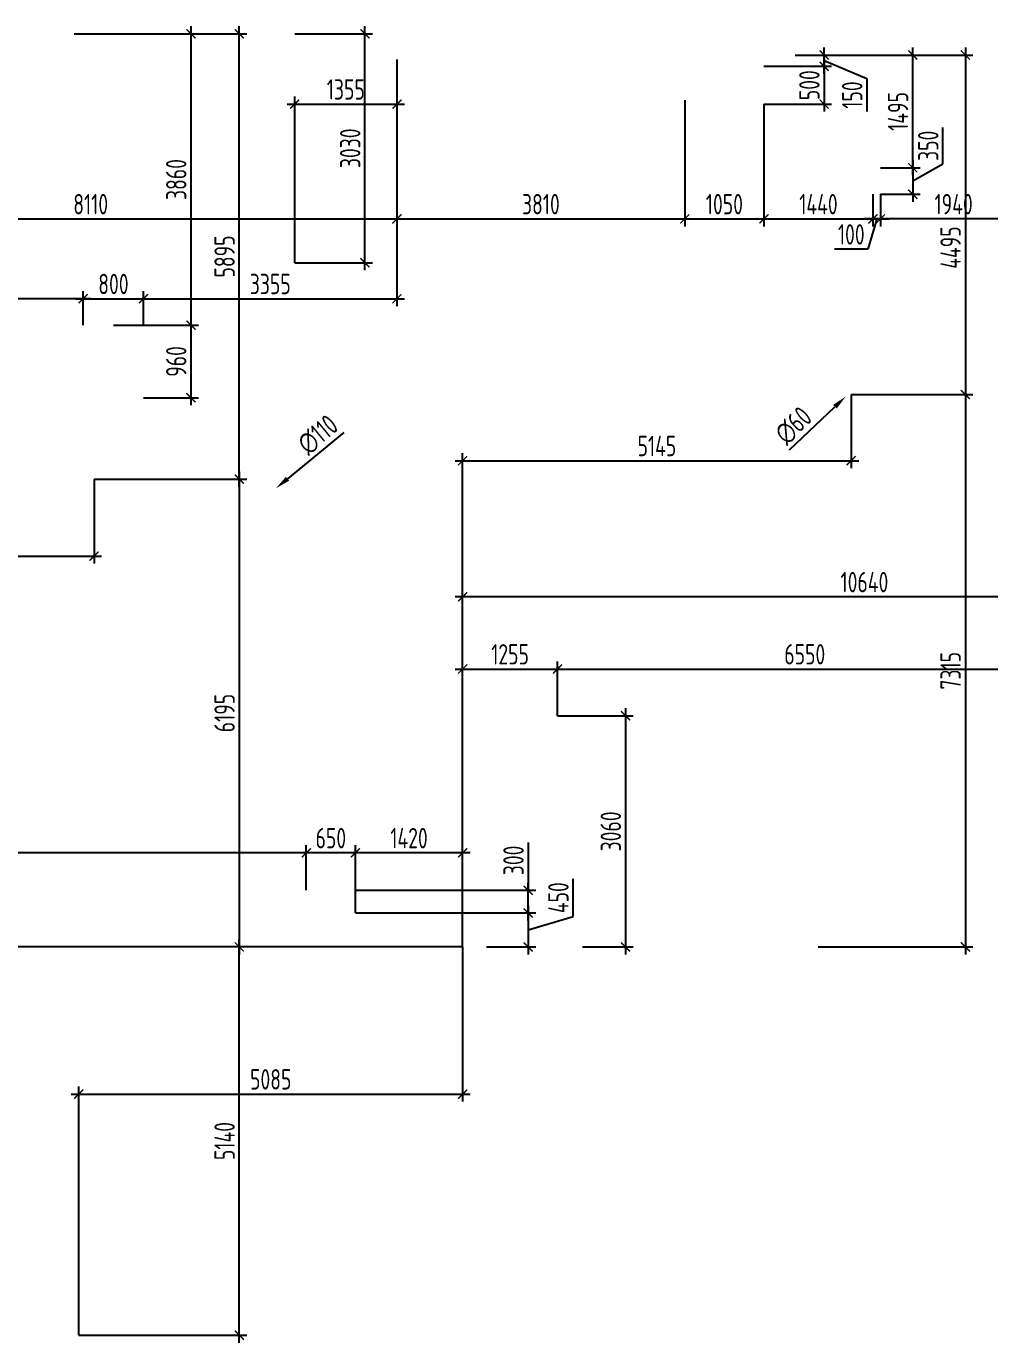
# Model space of a CAD drawing. Header units: millimetres. Extents: x -346952 to 536090, y 55086 to 131231.
# Drawn here: x 485797 to 498552, y 110301 to 127731 of the extents above; entities that cross this region are included whole.
import ezdxf

# ---------------------------------------------------------------- set-up
doc = ezdxf.new("R2010")
doc.units = ezdxf.units.MM
doc.layers.add('Размеры кровли ВК', color=14, linetype='Continuous', lineweight=9)
doc.layers.add('РАЗМЕРЫ КРОВЛИ ОВ', color=204, linetype='Continuous')
doc.layers.get('0').off()
doc.styles.add('ISOCPEUR', font='isocpeur.ttf', dxfattribs={"width": 0.7})
doc.dimstyles.new('R_100', dxfattribs={"dimtxt": 270, "dimasz": 120, "dimexe": 100, "dimexo": 0, "dimgap": 60, "dimtad": 1, "dimdec": 0, "dimrnd": 5, "dimzin": 0, "dimdsep": 46, "dimtxsty": 'ISOCPEUR', "dimblk": 'ARCHTICK', "dimcen": 0, "dimdle": 100, "dimclrd": 256, "dimclre": 256, "dimclrt": 256, "dimadec": 0, "dimazin": 0, "dimtfac": 2, "dimtdec": 0, "dimtofl": 0, "dimtmove": 1, "dimatfit": 3, "dimfxl": 1, "dimtvp": 3, "dimtolj": 1, "dimtzin": 0, "dimarcsym": 0})

# ---------------------------------------------------------------- blocks, each defined once
blk = doc.blocks.new('_ArchTick')
at = {"color": 0, "linetype": 'ByBlock', "const_width": 0.15}
blk.add_lwpolyline([(-0.5, -0.5), (0.5, 0.5)], dxfattribs=at)
blk = doc.blocks.new('*D2330')
at = {"layer": 'РАЗМЕРЫ КРОВЛИ ОВ', "lineweight": -2, "transparency": 16777216}
for p, q in [((490704, 127290), (490704, 125081)), ((482594, 126200), (482594, 125081)), ((482494, 125181), (490804, 125181))]:
    blk.add_line(p, q, dxfattribs=at)
at = {"layer": 'РАЗМЕРЫ КРОВЛИ ОВ', "lineweight": -2, "transparency": 16777216, "xscale": 120, "yscale": 120, "zscale": 120, "rotation": 180}
blk.add_blockref('_ArchTick', (482594, 125181), dxfattribs=at)
at = {"layer": 'РАЗМЕРЫ КРОВЛИ ОВ', "lineweight": -2, "transparency": 16777216, "xscale": 120, "yscale": 120, "zscale": 120}
blk.add_blockref('_ArchTick', (490704, 125181), dxfattribs=at)
at = {"layer": 'РАЗМЕРЫ КРОВЛИ ОВ', "transparency": 16777216, "insert": (486649, 125376), "char_height": 270, "attachment_point": 5, "style": 'ISOCPEUR'}
blk.add_mtext('\\A1;8110', dxfattribs=at)
blk = doc.blocks.new('*D2331')
at = {"layer": 'РАЗМЕРЫ КРОВЛИ ОВ', "lineweight": -2, "transparency": 16777216}
for p, q in [((490704, 127290), (490704, 125081)), ((494515, 126751), (494515, 125081)), ((490604, 125181), (494615, 125181))]:
    blk.add_line(p, q, dxfattribs=at)
at = {"layer": 'РАЗМЕРЫ КРОВЛИ ОВ', "lineweight": -2, "transparency": 16777216, "xscale": 120, "yscale": 120, "zscale": 120, "rotation": 180}
blk.add_blockref('_ArchTick', (490704, 125181), dxfattribs=at)
at = {"layer": 'РАЗМЕРЫ КРОВЛИ ОВ', "lineweight": -2, "transparency": 16777216, "xscale": 120, "yscale": 120, "zscale": 120}
blk.add_blockref('_ArchTick', (494515, 125181), dxfattribs=at)
at = {"layer": 'РАЗМЕРЫ КРОВЛИ ОВ', "transparency": 16777216, "insert": (492610, 125376), "char_height": 270, "attachment_point": 5, "style": 'ISOCPEUR'}
blk.add_mtext('\\A1;3810', dxfattribs=at)
blk = doc.blocks.new('*D2340')
at = {"layer": 'РАЗМЕРЫ КРОВЛИ ОВ', "lineweight": -2, "transparency": 16777216}
for p, q in [((486429, 127631), (488077, 127631)), ((487977, 127731), (487977, 123673)), ((486950, 123773), (488077, 123773))]:
    blk.add_line(p, q, dxfattribs=at)
at = {"layer": 'РАЗМЕРЫ КРОВЛИ ОВ', "lineweight": -2, "transparency": 16777216, "xscale": 120, "yscale": 120, "zscale": 120}
for p, rotation in [((487977, 127631), 90), ((487977, 123773), 270)]:
    blk.add_blockref('_ArchTick', p, dxfattribs=dict(at, rotation=rotation))
at = {"layer": 'РАЗМЕРЫ КРОВЛИ ОВ', "transparency": 16777216, "insert": (487782, 125702), "char_height": 270, "attachment_point": 5, "rotation": 90, "style": 'ISOCPEUR'}
blk.add_mtext('\\A1;3860', dxfattribs=at)
blk = doc.blocks.new('*D2341')
at = {"layer": 'РАЗМЕРЫ КРОВЛИ ОВ', "lineweight": -2, "transparency": 16777216}
for p, q in [((486950, 123773), (488077, 123773)), ((487977, 123873), (487977, 122713)), ((487349, 122813), (488077, 122813))]:
    blk.add_line(p, q, dxfattribs=at)
at = {"layer": 'РАЗМЕРЫ КРОВЛИ ОВ', "lineweight": -2, "transparency": 16777216, "xscale": 120, "yscale": 120, "zscale": 120}
for p, rotation in [((487977, 123773), 90), ((487977, 122813), 270)]:
    blk.add_blockref('_ArchTick', p, dxfattribs=dict(at, rotation=rotation))
at = {"layer": 'РАЗМЕРЫ КРОВЛИ ОВ', "transparency": 16777216, "insert": (487782, 123293), "char_height": 270, "attachment_point": 5, "rotation": 90, "style": 'ISOCPEUR'}
blk.add_mtext('\\A1;960', dxfattribs=at)
blk = doc.blocks.new('*D2342')
at = {"layer": 'РАЗМЕРЫ КРОВЛИ ОВ', "lineweight": -2, "transparency": 16777216}
for p, q in [((486450, 124124), (487449, 124124)), ((486550, 123773), (486550, 124224)), ((487349, 123773), (487349, 124224))]:
    blk.add_line(p, q, dxfattribs=at)
at = {"layer": 'РАЗМЕРЫ КРОВЛИ ОВ', "lineweight": -2, "transparency": 16777216, "xscale": 120, "yscale": 120, "zscale": 120, "rotation": 180}
blk.add_blockref('_ArchTick', (486550, 124124), dxfattribs=at)
at = {"layer": 'РАЗМЕРЫ КРОВЛИ ОВ', "lineweight": -2, "transparency": 16777216, "xscale": 120, "yscale": 120, "zscale": 120}
blk.add_blockref('_ArchTick', (487349, 124124), dxfattribs=at)
at = {"layer": 'РАЗМЕРЫ КРОВЛИ ОВ', "transparency": 16777216, "insert": (486950, 124319), "char_height": 270, "attachment_point": 5, "style": 'ISOCPEUR'}
blk.add_mtext('\\A1;800', dxfattribs=at)
blk = doc.blocks.new('*D2343')
at = {"layer": 'РАЗМЕРЫ КРОВЛИ ОВ', "lineweight": -2, "transparency": 16777216}
for p, q in [((490704, 127290), (490704, 124024)), ((487249, 124124), (490804, 124124)), ((487349, 123773), (487349, 124224))]:
    blk.add_line(p, q, dxfattribs=at)
at = {"layer": 'РАЗМЕРЫ КРОВЛИ ОВ', "lineweight": -2, "transparency": 16777216, "xscale": 120, "yscale": 120, "zscale": 120, "rotation": 180}
blk.add_blockref('_ArchTick', (487349, 124124), dxfattribs=at)
at = {"layer": 'РАЗМЕРЫ КРОВЛИ ОВ', "lineweight": -2, "transparency": 16777216, "xscale": 120, "yscale": 120, "zscale": 120}
blk.add_blockref('_ArchTick', (490704, 124124), dxfattribs=at)
at = {"layer": 'РАЗМЕРЫ КРОВЛИ ОВ', "transparency": 16777216, "insert": (489027, 124319), "char_height": 270, "attachment_point": 5, "style": 'ISOCPEUR'}
blk.add_mtext('\\A1;3355', dxfattribs=at)
blk = doc.blocks.new('*D2344')
at = {"layer": 'РАЗМЕРЫ КРОВЛИ ОВ', "lineweight": -2, "transparency": 16777216}
for p, q in [((482754, 124591), (482754, 124024)), ((486650, 124124), (482654, 124124)), ((486550, 123773), (486550, 124224))]:
    blk.add_line(p, q, dxfattribs=at)
at = {"layer": 'РАЗМЕРЫ КРОВЛИ ОВ', "lineweight": -2, "transparency": 16777216, "xscale": 120, "yscale": 120, "zscale": 120, "rotation": 180}
blk.add_blockref('_ArchTick', (482754, 124124), dxfattribs=at)
at = {"layer": 'РАЗМЕРЫ КРОВЛИ ОВ', "lineweight": -2, "transparency": 16777216, "xscale": 120, "yscale": 120, "zscale": 120}
blk.add_blockref('_ArchTick', (486550, 124124), dxfattribs=at)
at = {"layer": 'РАЗМЕРЫ КРОВЛИ ОВ', "transparency": 16777216, "insert": (484652, 124319), "char_height": 270, "attachment_point": 5, "style": 'ISOCPEUR'}
blk.add_mtext('\\A1;3795', dxfattribs=at)
blk = doc.blocks.new('*D2347')
at = {"layer": 'РАЗМЕРЫ КРОВЛИ ОВ', "lineweight": -2, "transparency": 16777216}
for p, q in [((491674, 116787), (490054, 116787)), ((490154, 115991), (490154, 116887)), ((491574, 115541), (491574, 116887))]:
    blk.add_line(p, q, dxfattribs=at)
at = {"layer": 'РАЗМЕРЫ КРОВЛИ ОВ', "lineweight": -2, "transparency": 16777216, "xscale": 120, "yscale": 120, "zscale": 120, "rotation": 180}
blk.add_blockref('_ArchTick', (490154, 116787), dxfattribs=at)
at = {"layer": 'РАЗМЕРЫ КРОВЛИ ОВ', "lineweight": -2, "transparency": 16777216, "xscale": 120, "yscale": 120, "zscale": 120}
blk.add_blockref('_ArchTick', (491574, 116787), dxfattribs=at)
at = {"layer": 'РАЗМЕРЫ КРОВЛИ ОВ', "transparency": 16777216, "insert": (490864, 116982), "char_height": 270, "attachment_point": 5, "style": 'ISOCPEUR'}
blk.add_mtext('\\A1;1420', dxfattribs=at)
blk = doc.blocks.new('*D2348')
at = {"layer": 'РАЗМЕРЫ КРОВЛИ ОВ', "lineweight": -2, "transparency": 16777216}
for p, q in [((490254, 116787), (489404, 116787)), ((489504, 116291), (489504, 116887)), ((490154, 115991), (490154, 116887))]:
    blk.add_line(p, q, dxfattribs=at)
at = {"layer": 'РАЗМЕРЫ КРОВЛИ ОВ', "lineweight": -2, "transparency": 16777216, "xscale": 120, "yscale": 120, "zscale": 120, "rotation": 180}
blk.add_blockref('_ArchTick', (489504, 116787), dxfattribs=at)
at = {"layer": 'РАЗМЕРЫ КРОВЛИ ОВ', "lineweight": -2, "transparency": 16777216, "xscale": 120, "yscale": 120, "zscale": 120}
blk.add_blockref('_ArchTick', (490154, 116787), dxfattribs=at)
at = {"layer": 'РАЗМЕРЫ КРОВЛИ ОВ', "transparency": 16777216, "insert": (489829, 116982), "char_height": 270, "attachment_point": 5, "style": 'ISOCPEUR'}
blk.add_mtext('\\A1;650', dxfattribs=at)
blk = doc.blocks.new('*D2349')
at = {"layer": 'РАЗМЕРЫ КРОВЛИ ОВ', "lineweight": -2, "transparency": 16777216}
for p, q in [((479104, 117293), (479104, 116687)), ((489604, 116787), (479004, 116787)), ((489504, 116291), (489504, 116887))]:
    blk.add_line(p, q, dxfattribs=at)
at = {"layer": 'РАЗМЕРЫ КРОВЛИ ОВ', "lineweight": -2, "transparency": 16777216, "xscale": 120, "yscale": 120, "zscale": 120, "rotation": 180}
blk.add_blockref('_ArchTick', (479104, 116787), dxfattribs=at)
at = {"layer": 'РАЗМЕРЫ КРОВЛИ ОВ', "lineweight": -2, "transparency": 16777216, "xscale": 120, "yscale": 120, "zscale": 120}
blk.add_blockref('_ArchTick', (489504, 116787), dxfattribs=at)
at = {"layer": 'РАЗМЕРЫ КРОВЛИ ОВ', "transparency": 16777216, "insert": (484304, 116982), "char_height": 270, "attachment_point": 5, "style": 'ISOCPEUR'}
blk.add_mtext('\\A1;10400', dxfattribs=at)
blk = doc.blocks.new('*D2350')
at = {"layer": 'РАЗМЕРЫ КРОВЛИ ОВ', "lineweight": -2, "transparency": 16777216}
for p, q in [((492442, 116926), (492442, 116291)), ((490154, 116291), (492542, 116291)), ((492442, 115891), (492442, 116391)), ((490154, 115991), (492542, 115991))]:
    blk.add_line(p, q, dxfattribs=at)
at = {"layer": 'РАЗМЕРЫ КРОВЛИ ОВ', "lineweight": -2, "transparency": 16777216, "xscale": 120, "yscale": 120, "zscale": 120}
for p, rotation in [((492442, 116291), 90), ((492442, 115991), 270)]:
    blk.add_blockref('_ArchTick', p, dxfattribs=dict(at, rotation=rotation))
at = {"layer": 'РАЗМЕРЫ КРОВЛИ ОВ', "transparency": 16777216, "insert": (492247, 116687), "char_height": 270, "attachment_point": 5, "rotation": 90, "style": 'ISOCPEUR'}
blk.add_mtext('\\A1;300', dxfattribs=at)
blk = doc.blocks.new('*D2351')
at = {"layer": 'РАЗМЕРЫ КРОВЛИ ОВ', "lineweight": -2, "transparency": 16777216}
for p, q in [((493037, 115944), (493037, 116442)), ((492442, 116091), (492442, 115441)), ((490154, 115991), (492542, 115991)), ((492442, 115766), (493037, 115944)), ((491891, 115541), (492542, 115541))]:
    blk.add_line(p, q, dxfattribs=at)
at = {"layer": 'РАЗМЕРЫ КРОВЛИ ОВ', "lineweight": -2, "transparency": 16777216, "xscale": 120, "yscale": 120, "zscale": 120}
for p, rotation in [((492442, 115991), 90), ((492442, 115541), 270)]:
    blk.add_blockref('_ArchTick', p, dxfattribs=dict(at, rotation=rotation))
at = {"layer": 'РАЗМЕРЫ КРОВЛИ ОВ', "transparency": 16777216, "insert": (492842, 116193), "char_height": 270, "attachment_point": 5, "rotation": 90, "style": 'ISOCPEUR'}
blk.add_mtext('\\A1;450', dxfattribs=at)
blk = doc.blocks.new('*D2370')
at = {"layer": 'РАЗМЕРЫ КРОВЛИ ОВ', "lineweight": -2, "transparency": 16777216}
for p, q in [((491574, 115541), (491574, 120277)), ((502215, 118367), (502215, 120277)), ((502315, 120177), (491474, 120177))]:
    blk.add_line(p, q, dxfattribs=at)
at = {"layer": 'РАЗМЕРЫ КРОВЛИ ОВ', "lineweight": -2, "transparency": 16777216, "xscale": 120, "yscale": 120, "zscale": 120, "rotation": 180}
blk.add_blockref('_ArchTick', (491574, 120177), dxfattribs=at)
at = {"layer": 'РАЗМЕРЫ КРОВЛИ ОВ', "lineweight": -2, "transparency": 16777216, "xscale": 120, "yscale": 120, "zscale": 120}
blk.add_blockref('_ArchTick', (502215, 120177), dxfattribs=at)
at = {"layer": 'РАЗМЕРЫ КРОВЛИ ОВ', "transparency": 16777216, "insert": (496894, 120372), "char_height": 270, "attachment_point": 5, "style": 'ISOCPEUR'}
blk.add_mtext('\\A1;10640', dxfattribs=at)
blk = doc.blocks.new('*D2526')
at = {"layer": 'Размеры кровли ВК', "lineweight": -2, "transparency": 16777216}
for p, q in [((486693, 121734), (486693, 120616)), ((482272, 121578), (482272, 120616)), ((482172, 120716), (486793, 120716))]:
    blk.add_line(p, q, dxfattribs=at)
at = {"layer": 'Размеры кровли ВК', "lineweight": -2, "transparency": 16777216, "xscale": 120, "yscale": 120, "zscale": 120, "rotation": 180}
blk.add_blockref('_ArchTick', (482272, 120716), dxfattribs=at)
at = {"layer": 'Размеры кровли ВК', "lineweight": -2, "transparency": 16777216, "xscale": 120, "yscale": 120, "zscale": 120}
blk.add_blockref('_ArchTick', (486693, 120716), dxfattribs=at)
at = {"layer": 'Размеры кровли ВК', "transparency": 16777216, "insert": (484483, 120911), "char_height": 270, "attachment_point": 5, "style": 'ISOCPEUR'}
blk.add_mtext('\\A1;4420', dxfattribs=at)
blk = doc.blocks.new('*D2527')
at = {"layer": 'Размеры кровли ВК', "lineweight": -2, "transparency": 16777216}
for p, q in [((487532, 127631), (488717, 127631)), ((488617, 121634), (488617, 127731)), ((486693, 121734), (488717, 121734))]:
    blk.add_line(p, q, dxfattribs=at)
at = {"layer": 'Размеры кровли ВК', "lineweight": -2, "transparency": 16777216, "xscale": 120, "yscale": 120, "zscale": 120}
for p, rotation in [((488617, 127631), 90), ((488617, 121734), 270)]:
    blk.add_blockref('_ArchTick', p, dxfattribs=dict(at, rotation=rotation))
at = {"layer": 'Размеры кровли ВК', "transparency": 16777216, "insert": (488422, 124683), "char_height": 270, "attachment_point": 5, "rotation": 90, "style": 'ISOCPEUR'}
blk.add_mtext('\\A1;5895', dxfattribs=at)
blk = doc.blocks.new('*D2529')
at = {"layer": 'Размеры кровли ВК', "lineweight": -2, "transparency": 16777216}
for p, q in [((488617, 121834), (488617, 115441)), ((486693, 121734), (488717, 121734)), ((491574, 115541), (488517, 115541))]:
    blk.add_line(p, q, dxfattribs=at)
at = {"layer": 'Размеры кровли ВК', "lineweight": -2, "transparency": 16777216, "xscale": 120, "yscale": 120, "zscale": 120}
for p, rotation in [((488617, 121734), 90), ((488617, 115541), 270)]:
    blk.add_blockref('_ArchTick', p, dxfattribs=dict(at, rotation=rotation))
at = {"layer": 'Размеры кровли ВК', "transparency": 16777216, "insert": (488422, 118638), "char_height": 270, "attachment_point": 5, "rotation": 90, "style": 'ISOCPEUR'}
blk.add_mtext('\\A1;6195', dxfattribs=at)
blk = doc.blocks.new('*D2530')
at = {"layer": 'Размеры кровли ВК', "lineweight": -2, "transparency": 16777216}
for p, q in [((498230, 127451), (498230, 122755)), ((495976, 127351), (498330, 127351)), ((496718, 122855), (498330, 122855))]:
    blk.add_line(p, q, dxfattribs=at)
at = {"layer": 'Размеры кровли ВК', "lineweight": -2, "transparency": 16777216, "xscale": 120, "yscale": 120, "zscale": 120}
for p, rotation in [((498230, 127351), 90), ((498230, 122855), 270)]:
    blk.add_blockref('_ArchTick', p, dxfattribs=dict(at, rotation=rotation))
at = {"layer": 'Размеры кровли ВК', "transparency": 16777216, "insert": (498035, 124801), "char_height": 270, "attachment_point": 5, "rotation": 90, "style": 'ISOCPEUR'}
blk.add_mtext('\\A1;4495', dxfattribs=at)
blk = doc.blocks.new('*D2531')
at = {"layer": 'Размеры кровли ВК', "lineweight": -2, "transparency": 16777216}
for p, q in [((498230, 122955), (498230, 115441)), ((496718, 122855), (498330, 122855)), ((496282, 115541), (498330, 115541))]:
    blk.add_line(p, q, dxfattribs=at)
at = {"layer": 'Размеры кровли ВК', "lineweight": -2, "transparency": 16777216, "xscale": 120, "yscale": 120, "zscale": 120}
for p, rotation in [((498230, 122855), 90), ((498230, 115541), 270)]:
    blk.add_blockref('_ArchTick', p, dxfattribs=dict(at, rotation=rotation))
at = {"layer": 'Размеры кровли ВК', "transparency": 16777216, "insert": (498035, 119198), "char_height": 270, "attachment_point": 5, "rotation": 90, "style": 'ISOCPEUR'}
blk.add_mtext('\\A1;7315', dxfattribs=at)
blk = doc.blocks.new('*D2532')
at = {"layer": 'Размеры кровли ВК', "lineweight": -2, "transparency": 16777216}
for p, q in [((496718, 122855), (496718, 121879)), ((491574, 115541), (491574, 122079)), ((491474, 121979), (496818, 121979))]:
    blk.add_line(p, q, dxfattribs=at)
at = {"layer": 'Размеры кровли ВК', "lineweight": -2, "transparency": 16777216, "xscale": 120, "yscale": 120, "zscale": 120, "rotation": 180}
blk.add_blockref('_ArchTick', (491574, 121979), dxfattribs=at)
at = {"layer": 'Размеры кровли ВК', "lineweight": -2, "transparency": 16777216, "xscale": 120, "yscale": 120, "zscale": 120}
blk.add_blockref('_ArchTick', (496718, 121979), dxfattribs=at)
at = {"layer": 'Размеры кровли ВК', "transparency": 16777216, "insert": (494146, 122174), "char_height": 270, "attachment_point": 5, "style": 'ISOCPEUR'}
blk.add_mtext('\\A1;5145', dxfattribs=at)
blk = doc.blocks.new('*D2547')
at = {"layer": 'РАЗМЕРЫ КРОВЛИ ОВ', "lineweight": -2, "transparency": 16777216}
for p, q in [((494515, 126751), (494515, 125081)), ((495564, 126701), (495564, 125081)), ((494415, 125181), (495664, 125181))]:
    blk.add_line(p, q, dxfattribs=at)
at = {"layer": 'РАЗМЕРЫ КРОВЛИ ОВ', "lineweight": -2, "transparency": 16777216, "xscale": 120, "yscale": 120, "zscale": 120, "rotation": 180}
blk.add_blockref('_ArchTick', (494515, 125181), dxfattribs=at)
at = {"layer": 'РАЗМЕРЫ КРОВЛИ ОВ', "lineweight": -2, "transparency": 16777216, "xscale": 120, "yscale": 120, "zscale": 120}
blk.add_blockref('_ArchTick', (495564, 125181), dxfattribs=at)
at = {"layer": 'РАЗМЕРЫ КРОВЛИ ОВ', "transparency": 16777216, "insert": (495040, 125376), "char_height": 270, "attachment_point": 5, "style": 'ISOCPEUR'}
blk.add_mtext('\\A1;1050', dxfattribs=at)
blk = doc.blocks.new('*D2548')
at = {"layer": 'Размеры кровли ВК', "lineweight": -2, "transparency": 16777216}
for p, q in [((496360, 127301), (496360, 126601)), ((495564, 127201), (496460, 127201)), ((495564, 126701), (496460, 126701))]:
    blk.add_line(p, q, dxfattribs=at)
at = {"layer": 'Размеры кровли ВК', "lineweight": -2, "transparency": 16777216, "xscale": 120, "yscale": 120, "zscale": 120}
for p, rotation in [((496360, 127201), 90), ((496360, 126701), 270)]:
    blk.add_blockref('_ArchTick', p, dxfattribs=dict(at, rotation=rotation))
at = {"layer": 'Размеры кровли ВК', "transparency": 16777216, "insert": (496165, 126951), "char_height": 270, "attachment_point": 5, "rotation": 90, "style": 'ISOCPEUR'}
blk.add_mtext('\\A1;500', dxfattribs=at)
blk = doc.blocks.new('*D2549')
at = {"layer": 'Размеры кровли ВК', "lineweight": -2, "transparency": 16777216}
for p, q in [((496360, 127101), (496360, 127451)), ((495976, 127351), (496460, 127351)), ((496360, 127276), (496927, 127042)), ((495564, 127201), (496460, 127201)), ((496927, 127042), (496927, 126601))]:
    blk.add_line(p, q, dxfattribs=at)
at = {"layer": 'Размеры кровли ВК', "lineweight": -2, "transparency": 16777216, "xscale": 120, "yscale": 120, "zscale": 120}
for p, rotation in [((496360, 127351), 90), ((496360, 127201), 270)]:
    blk.add_blockref('_ArchTick', p, dxfattribs=dict(at, rotation=rotation))
at = {"layer": 'Размеры кровли ВК', "transparency": 16777216, "insert": (496732, 126821), "char_height": 270, "attachment_point": 5, "rotation": 90, "style": 'ISOCPEUR'}
blk.add_mtext('\\A1;150', dxfattribs=at)
blk = doc.blocks.new('*D3692')
at = {"layer": 'РАЗМЕРЫ КРОВЛИ ОВ', "lineweight": -2, "transparency": 16777216}
for p, q in [((493731, 118701), (493731, 115441)), ((492829, 118601), (493831, 118601)), ((493163, 115541), (493831, 115541))]:
    blk.add_line(p, q, dxfattribs=at)
at = {"layer": 'РАЗМЕРЫ КРОВЛИ ОВ', "lineweight": -2, "transparency": 16777216, "xscale": 120, "yscale": 120, "zscale": 120}
for p, rotation in [((493731, 118601), 90), ((493731, 115541), 270)]:
    blk.add_blockref('_ArchTick', p, dxfattribs=dict(at, rotation=rotation))
at = {"layer": 'РАЗМЕРЫ КРОВЛИ ОВ', "transparency": 16777216, "insert": (493536, 117071), "char_height": 270, "attachment_point": 5, "rotation": 90, "style": 'ISOCPEUR'}
blk.add_mtext('\\A1;3060', dxfattribs=at)
blk = doc.blocks.new('*D3693')
at = {"layer": 'РАЗМЕРЫ КРОВЛИ ОВ', "lineweight": -2, "transparency": 16777216}
for p, q in [((491474, 119221), (492929, 119221)), ((491574, 115541), (491574, 119321)), ((492829, 118601), (492829, 119321))]:
    blk.add_line(p, q, dxfattribs=at)
at = {"layer": 'РАЗМЕРЫ КРОВЛИ ОВ', "lineweight": -2, "transparency": 16777216, "xscale": 120, "yscale": 120, "zscale": 120, "rotation": 180}
blk.add_blockref('_ArchTick', (491574, 119221), dxfattribs=at)
at = {"layer": 'РАЗМЕРЫ КРОВЛИ ОВ', "lineweight": -2, "transparency": 16777216, "xscale": 120, "yscale": 120, "zscale": 120}
blk.add_blockref('_ArchTick', (492829, 119221), dxfattribs=at)
at = {"layer": 'РАЗМЕРЫ КРОВЛИ ОВ', "transparency": 16777216, "insert": (492202, 119416), "char_height": 270, "attachment_point": 5, "style": 'ISOCPEUR'}
blk.add_mtext('\\A1;1255', dxfattribs=at)
blk = doc.blocks.new('*D3694')
at = {"layer": 'РАЗМЕРЫ КРОВЛИ ОВ', "lineweight": -2, "transparency": 16777216}
for p, q in [((499379, 121860), (499379, 119121)), ((492729, 119221), (499479, 119221)), ((492829, 118601), (492829, 119321))]:
    blk.add_line(p, q, dxfattribs=at)
at = {"layer": 'РАЗМЕРЫ КРОВЛИ ОВ', "lineweight": -2, "transparency": 16777216, "xscale": 120, "yscale": 120, "zscale": 120, "rotation": 180}
blk.add_blockref('_ArchTick', (492829, 119221), dxfattribs=at)
at = {"layer": 'РАЗМЕРЫ КРОВЛИ ОВ', "lineweight": -2, "transparency": 16777216, "xscale": 120, "yscale": 120, "zscale": 120}
blk.add_blockref('_ArchTick', (499379, 119221), dxfattribs=at)
at = {"layer": 'РАЗМЕРЫ КРОВЛИ ОВ', "transparency": 16777216, "insert": (496104, 119416), "char_height": 270, "attachment_point": 5, "style": 'ISOCPEUR'}
blk.add_mtext('\\A1;6550', dxfattribs=at)
blk = doc.blocks.new('*D3699')
at = {"layer": 'РАЗМЕРЫ КРОВЛИ ОВ', "lineweight": -2, "transparency": 16777216}
for p, q in [((489350, 127631), (490380, 127631)), ((490280, 124501), (490280, 127731)), ((489350, 124601), (490380, 124601))]:
    blk.add_line(p, q, dxfattribs=at)
at = {"layer": 'РАЗМЕРЫ КРОВЛИ ОВ', "lineweight": -2, "transparency": 16777216, "xscale": 120, "yscale": 120, "zscale": 120}
for p, rotation in [((490280, 127631), 90), ((490280, 124601), 270)]:
    blk.add_blockref('_ArchTick', p, dxfattribs=dict(at, rotation=rotation))
at = {"layer": 'РАЗМЕРЫ КРОВЛИ ОВ', "transparency": 16777216, "insert": (490085, 126116), "char_height": 270, "attachment_point": 5, "rotation": 90, "style": 'ISOCPEUR'}
blk.add_mtext('\\A1;3030', dxfattribs=at)
blk = doc.blocks.new('*D3700')
at = {"layer": 'РАЗМЕРЫ КРОВЛИ ОВ', "lineweight": -2, "transparency": 16777216}
for p, q in [((490704, 127290), (490704, 126600)), ((489350, 124601), (489350, 126800)), ((489250, 126700), (490804, 126700))]:
    blk.add_line(p, q, dxfattribs=at)
at = {"layer": 'РАЗМЕРЫ КРОВЛИ ОВ', "lineweight": -2, "transparency": 16777216, "xscale": 120, "yscale": 120, "zscale": 120, "rotation": 180}
blk.add_blockref('_ArchTick', (489350, 126700), dxfattribs=at)
at = {"layer": 'РАЗМЕРЫ КРОВЛИ ОВ', "lineweight": -2, "transparency": 16777216, "xscale": 120, "yscale": 120, "zscale": 120}
blk.add_blockref('_ArchTick', (490704, 126700), dxfattribs=at)
at = {"layer": 'РАЗМЕРЫ КРОВЛИ ОВ', "transparency": 16777216, "insert": (490027, 126895), "char_height": 270, "attachment_point": 5, "style": 'ISOCPEUR'}
blk.add_mtext('\\A1;1355', dxfattribs=at)
blk = doc.blocks.new('*D3707')
at = {"layer": 'РАЗМЕРЫ КРОВЛИ ОВ', "lineweight": -2, "transparency": 16777216}
for p, q in [((485560, 118701), (485560, 115441)), ((482067, 118601), (485660, 118601)), ((491574, 115541), (485460, 115541))]:
    blk.add_line(p, q, dxfattribs=at)
at = {"layer": 'РАЗМЕРЫ КРОВЛИ ОВ', "lineweight": -2, "transparency": 16777216, "xscale": 120, "yscale": 120, "zscale": 120}
for p, rotation in [((485560, 118601), 90), ((485560, 115541), 270)]:
    blk.add_blockref('_ArchTick', p, dxfattribs=dict(at, rotation=rotation))
at = {"layer": 'РАЗМЕРЫ КРОВЛИ ОВ', "transparency": 16777216, "insert": (485365, 117071), "char_height": 270, "attachment_point": 5, "rotation": 90, "style": 'ISOCPEUR'}
blk.add_mtext('\\A1;3060', dxfattribs=at)
blk = doc.blocks.new('*D3708')
at = {"layer": 'РАЗМЕРЫ КРОВЛИ ОВ', "lineweight": -2, "transparency": 16777216}
for p, q in [((491574, 115541), (491574, 113493)), ((486491, 110401), (486491, 113693)), ((486391, 113593), (491674, 113593))]:
    blk.add_line(p, q, dxfattribs=at)
at = {"layer": 'РАЗМЕРЫ КРОВЛИ ОВ', "lineweight": -2, "transparency": 16777216, "xscale": 120, "yscale": 120, "zscale": 120, "rotation": 180}
blk.add_blockref('_ArchTick', (486491, 113593), dxfattribs=at)
at = {"layer": 'РАЗМЕРЫ КРОВЛИ ОВ', "lineweight": -2, "transparency": 16777216, "xscale": 120, "yscale": 120, "zscale": 120}
blk.add_blockref('_ArchTick', (491574, 113593), dxfattribs=at)
at = {"layer": 'РАЗМЕРЫ КРОВЛИ ОВ', "transparency": 16777216, "insert": (489033, 113788), "char_height": 270, "attachment_point": 5, "style": 'ISOCPEUR'}
blk.add_mtext('\\A1;5085', dxfattribs=at)
blk = doc.blocks.new('*D3709')
at = {"layer": 'РАЗМЕРЫ КРОВЛИ ОВ', "lineweight": -2, "transparency": 16777216}
for p, q in [((488617, 110301), (488617, 115641)), ((491574, 115541), (488517, 115541)), ((486491, 110401), (488717, 110401))]:
    blk.add_line(p, q, dxfattribs=at)
at = {"layer": 'РАЗМЕРЫ КРОВЛИ ОВ', "lineweight": -2, "transparency": 16777216, "xscale": 120, "yscale": 120, "zscale": 120}
for p, rotation in [((488617, 115541), 90), ((488617, 110401), 270)]:
    blk.add_blockref('_ArchTick', p, dxfattribs=dict(at, rotation=rotation))
at = {"layer": 'РАЗМЕРЫ КРОВЛИ ОВ', "transparency": 16777216, "insert": (488422, 112971), "char_height": 270, "attachment_point": 5, "rotation": 90, "style": 'ISOCPEUR'}
blk.add_mtext('\\A1;5140', dxfattribs=at)
blk = doc.blocks.new('*D3754')
at = {"layer": 'РАЗМЕРЫ КРОВЛИ ОВ', "lineweight": -2, "transparency": 16777216}
for p, q in [((497534, 125758), (497534, 127451)), ((497048, 127351), (497634, 127351)), ((497106, 125858), (497634, 125858))]:
    blk.add_line(p, q, dxfattribs=at)
at = {"layer": 'РАЗМЕРЫ КРОВЛИ ОВ', "lineweight": -2, "transparency": 16777216, "xscale": 120, "yscale": 120, "zscale": 120}
for p, rotation in [((497534, 127351), 90), ((497534, 125858), 270)]:
    blk.add_blockref('_ArchTick', p, dxfattribs=dict(at, rotation=rotation))
at = {"layer": 'РАЗМЕРЫ КРОВЛИ ОВ', "transparency": 16777216, "insert": (497339, 126604), "char_height": 270, "attachment_point": 5, "rotation": 90, "style": 'ISOCPEUR'}
blk.add_mtext('\\A1;1495', dxfattribs=at)
blk = doc.blocks.new('*D3755')
at = {"layer": 'РАЗМЕРЫ КРОВЛИ ОВ', "lineweight": -2, "transparency": 16777216}
for p, q in [((497934, 125910), (497934, 126389)), ((497106, 125858), (497634, 125858)), ((497534, 125958), (497534, 125408)), ((497534, 125683), (497934, 125910)), ((497106, 125508), (497634, 125508))]:
    blk.add_line(p, q, dxfattribs=at)
at = {"layer": 'РАЗМЕРЫ КРОВЛИ ОВ', "lineweight": -2, "transparency": 16777216, "xscale": 120, "yscale": 120, "zscale": 120}
for p, rotation in [((497534, 125858), 90), ((497534, 125508), 270)]:
    blk.add_blockref('_ArchTick', p, dxfattribs=dict(at, rotation=rotation))
at = {"layer": 'РАЗМЕРЫ КРОВЛИ ОВ', "transparency": 16777216, "insert": (497739, 126149), "char_height": 270, "attachment_point": 5, "rotation": 90, "style": 'ISOCPEUR'}
blk.add_mtext('\\A1;350', dxfattribs=at)
blk = doc.blocks.new('*D3756')
at = {"layer": 'РАЗМЕРЫ КРОВЛИ ОВ', "lineweight": -2, "transparency": 16777216}
for p, q in [((497006, 125508), (497006, 125081)), ((497106, 125508), (497106, 125081)), ((497006, 125181), (496886, 125181)), ((497056, 125181), (496940, 124781)), ((497106, 125181), (497006, 125181)), ((497106, 125181), (497226, 125181)), ((496940, 124781), (496499, 124781))]:
    blk.add_line(p, q, dxfattribs=at)
at = {"layer": 'РАЗМЕРЫ КРОВЛИ ОВ', "lineweight": -2, "transparency": 16777216, "xscale": 120, "yscale": 120, "zscale": 120}
blk.add_blockref('_ArchTick', (497006, 125181), dxfattribs=at)
at = {"layer": 'РАЗМЕРЫ КРОВЛИ ОВ', "lineweight": -2, "transparency": 16777216, "xscale": 120, "yscale": 120, "zscale": 120, "rotation": 180}
blk.add_blockref('_ArchTick', (497106, 125181), dxfattribs=at)
at = {"layer": 'РАЗМЕРЫ КРОВЛИ ОВ', "transparency": 16777216, "insert": (496720, 124976), "char_height": 270, "attachment_point": 5, "style": 'ISOCPEUR'}
blk.add_mtext('\\A1;100', dxfattribs=at)
blk = doc.blocks.new('*D3757')
at = {"layer": 'РАЗМЕРЫ КРОВЛИ ОВ', "lineweight": -2, "transparency": 16777216}
for p, q in [((495564, 126701), (495564, 125081)), ((497006, 125508), (497006, 125081)), ((495464, 125181), (497106, 125181))]:
    blk.add_line(p, q, dxfattribs=at)
at = {"layer": 'РАЗМЕРЫ КРОВЛИ ОВ', "lineweight": -2, "transparency": 16777216, "xscale": 120, "yscale": 120, "zscale": 120, "rotation": 180}
blk.add_blockref('_ArchTick', (495564, 125181), dxfattribs=at)
at = {"layer": 'РАЗМЕРЫ КРОВЛИ ОВ', "lineweight": -2, "transparency": 16777216, "xscale": 120, "yscale": 120, "zscale": 120}
blk.add_blockref('_ArchTick', (497006, 125181), dxfattribs=at)
at = {"layer": 'РАЗМЕРЫ КРОВЛИ ОВ', "transparency": 16777216, "insert": (496285, 125376), "char_height": 270, "attachment_point": 5, "style": 'ISOCPEUR'}
blk.add_mtext('\\A1;1440', dxfattribs=at)
blk = doc.blocks.new('*D3758')
at = {"layer": 'РАЗМЕРЫ КРОВЛИ ОВ', "lineweight": -2, "transparency": 16777216}
for p, q in [((499045, 127290), (499045, 125081)), ((497106, 125508), (497106, 125081)), ((499145, 125181), (497006, 125181))]:
    blk.add_line(p, q, dxfattribs=at)
at = {"layer": 'РАЗМЕРЫ КРОВЛИ ОВ', "lineweight": -2, "transparency": 16777216, "xscale": 120, "yscale": 120, "zscale": 120, "rotation": 180}
blk.add_blockref('_ArchTick', (497106, 125181), dxfattribs=at)
at = {"layer": 'РАЗМЕРЫ КРОВЛИ ОВ', "lineweight": -2, "transparency": 16777216, "xscale": 120, "yscale": 120, "zscale": 120}
blk.add_blockref('_ArchTick', (499045, 125181), dxfattribs=at)
at = {"layer": 'РАЗМЕРЫ КРОВЛИ ОВ', "transparency": 16777216, "insert": (498075, 125376), "char_height": 270, "attachment_point": 5, "style": 'ISOCPEUR'}
blk.add_mtext('\\A1;1940', dxfattribs=at)
blk = doc.blocks.new('*D14760')
at = {"layer": 'РАЗМЕРЫ КРОВЛИ ОВ', "lineweight": -2, "transparency": 16777216}
blk.add_line((490002, 122354), (489254, 121740), dxfattribs=at)
at = {"layer": 'РАЗМЕРЫ КРОВЛИ ОВ', "transparency": 16777216}
blk.add_solid([(489233, 121765), (489276, 121714), (489100, 121613)], dxfattribs=at)
at = {"layer": 'РАЗМЕРЫ КРОВЛИ ОВ', "transparency": 16777216, "insert": (489657, 122323), "char_height": 270, "attachment_point": 5, "rotation": 39.3972, "style": 'ISOCPEUR'}
blk.add_mtext('\\A1;∅110', dxfattribs=at)
blk = doc.blocks.new('*D14763')
at = {"layer": 'РАЗМЕРЫ КРОВЛИ ОВ', "lineweight": -2, "transparency": 16777216}
blk.add_line((495900, 122125), (496503, 122694), dxfattribs=at)
at = {"layer": 'РАЗМЕРЫ КРОВЛИ ОВ', "transparency": 16777216}
blk.add_solid([(496480, 122718), (496526, 122670), (496648, 122831)], dxfattribs=at)
at = {"layer": 'РАЗМЕРЫ КРОВЛИ ОВ', "transparency": 16777216, "insert": (495954, 122444), "char_height": 270, "attachment_point": 5, "rotation": 43.364, "style": 'ISOCPEUR'}
blk.add_mtext('\\A1;∅60', dxfattribs=at)

msp = doc.modelspace()

# ---------------------------------------------------------------- dimensions: what is measured, and where the dimension line sits
at = {"layer": 'Размеры кровли ВК'}
for base, p1, p2, picture, middle in [((488616.9, 127630.7), (486692.9, 121734.4), (487532.4, 127630.7), '*D2527', (488421.9, 124682.5)), ((496360.1815947, 126700.5), (495564.449204, 127201), (495564.449204, 126700.5), '*D2548', (496165.1815947, 126950.75)), ((498229.8, 115540.7), (496718.1, 122854.6), (496282.1, 115540.7), '*D2531', (498034.8, 119197.6)), ((488616.9, 115540.7), (486692.9, 121734.4), (491574, 115540.7), '*D2529', (488421.9, 118637.5))]:
    dim = msp.add_linear_dim(base=base, p1=p1, p2=p2, angle=90, dimstyle='R_100', override={"dimpost": '\\X'}, dxfattribs=at)
    dim.commit()
    dim.dimension.update_dxf_attribs({"geometry": picture, "text_midpoint": middle})
for base, p1, p2, picture, middle in [((496360.2, 127350.7), (495564.4, 127201), (495976.4, 127350.7), '*D2549', (496927.4, 126982.1)), ((498229.8, 122854.6), (495976.4, 127350.7), (496718.1, 122854.6), '*D2530', (498229.8, 124801.2))]:
    dim = msp.add_linear_dim(base=base, p1=p1, p2=p2, angle=90, dimstyle='R_100', override={"dimpost": '\\X'}, dxfattribs=at)
    dim.commit()
    dim.dimension.update_dxf_attribs({"geometry": picture, "text_midpoint": middle, "dimtype": 160})
for base, p1, p2, picture, middle in [((496718.1, 121979.5), (491574, 115540.7), (496718.1, 122854.6), '*D2532', (494146, 122174.5)), ((486692.9, 120716.4), (482272.2, 121577.9), (486692.9, 121734.4), '*D2526', (484482.6, 120911.4))]:
    dim = msp.add_linear_dim(base=base, p1=p1, p2=p2, dimstyle='R_100', override={"dimpost": '\\X'}, dxfattribs=at)
    dim.commit()
    dim.dimension.update_dxf_attribs({"geometry": picture, "text_midpoint": middle})
at = {"layer": 'РАЗМЕРЫ КРОВЛИ ОВ'}
for base, p1, p2, picture, middle in [((487977, 123773), (486429.2, 127630.7), (486949.5, 123773), '*D2340', (487782, 125701.8)), ((490279.5, 127630.7), (489350.3, 124600.7), (489350.3, 127630.7), '*D3699', (490084.5, 126115.7)), ((497534.1, 127350.7), (497106, 125857.7), (497047.7, 127350.7), '*D3754', (497339.1, 126604.2)), ((487976.9876105, 122812.5), (486949.5, 123773), (487349, 122812.5), '*D2341', (487781.9876105, 123292.75)), ((485560.4, 115540.7), (482066.9, 118600.7), (491574, 115540.7), '*D3707', (485365.4, 117070.7)), ((493730.8, 115540.7), (492829.3, 118600.7), (493163, 115540.7), '*D3692', (493535.8, 117070.7)), ((492442, 115540.7), (490154, 115990.7), (491891, 115540.7), '*D2351', (492842, 116004.2)), ((488616.9, 115540.7), (486491.4, 110401.3), (491574, 115540.7), '*D3709', (488421.9, 112971))]:
    dim = msp.add_linear_dim(base=base, p1=p1, p2=p2, angle=90, dimstyle='R_100', override={"dimpost": '\\X'}, dxfattribs=at)
    dim.commit()
    dim.dimension.update_dxf_attribs({"geometry": picture, "text_midpoint": middle})
for base, p1, p2, picture, middle in [((490704.2, 125181), (482594.2, 126200.5), (490704.2, 127289.6), '*D2330', (486649.2, 125376)), ((490704.2, 124124.2), (487349, 123773), (490704.2, 127289.6), '*D2343', (489026.6, 124319.2)), ((490704.2, 126700.2), (489350.3, 124600.7), (490704.2, 127289.6), '*D3700', (490027.3, 126895.2)), ((494515.4, 125181), (490704.2, 127289.6), (494515.4, 126750.5), '*D2331', (492609.8, 125376)), ((497106, 125181), (499044.7, 127289.6), (497106, 125507.7), '*D3758', (498075.4, 125376)), ((495564.4, 125181), (494515.4, 126750.5), (495564.4, 126700.5), '*D2547', (495039.9, 125376)), ((497006, 125181), (495564.4, 126700.5), (497006, 125507.7), '*D3757', (496285.2, 125376)), ((482754.2, 124124.2), (486550, 123773), (482754.2, 124590.7), '*D2344', (484652.1, 124319.2)), ((487349, 124124.2), (486550, 123773), (487349, 123773), '*D2342', (486949.5, 124319.2)), ((499379.2, 119220.6), (492829.3, 118600.7), (499379.2, 121859.9), '*D3694', (496104.2, 119415.6)), ((491574, 120177.1), (502214.6, 118366.9), (491574, 115540.7), '*D2370', (496894.3, 120372.1)), ((492829.3, 119220.6), (491574, 115540.7), (492829.3, 118600.7), '*D3693', (492201.6, 119415.6)), ((479104.1, 116786.5), (489504, 116290.7), (479104.1, 117293), '*D2349', (484304, 116981.5)), ((489504, 116786.5), (490154, 115990.7), (489504, 116290.7), '*D2348', (489829, 116981.5)), ((490154, 116786.5), (491574, 115540.7), (490154, 115990.7), '*D2347', (490864, 116981.5)), ((491574, 113592.8), (486491.4, 110401.3), (491574, 115540.7), '*D3708', (489032.7, 113787.8))]:
    dim = msp.add_linear_dim(base=base, p1=p1, p2=p2, dimstyle='R_100', override={"dimpost": '\\X'}, dxfattribs=at)
    dim.commit()
    dim.dimension.update_dxf_attribs({"geometry": picture, "text_midpoint": middle})
for base, p1, p2, picture, middle in [((497534.1, 125507.7), (497106, 125857.7), (497106, 125507.7), '*D3755', (497934.1, 125969.7)), ((492442, 116290.7), (490154, 115990.7), (490154, 116290.7), '*D2350', (492517.7, 116686.5))]:
    dim = msp.add_linear_dim(base=base, p1=p1, p2=p2, angle=90, dimstyle='R_100', override={"dimpost": '\\X'}, dxfattribs=at)
    dim.commit()
    dim.dimension.update_dxf_attribs({"geometry": picture, "text_midpoint": middle, "dimtype": 160})
dim = msp.add_linear_dim(base=(497006, 125181), p1=(497106, 125507.7), p2=(497006, 125507.7), dimstyle='R_100', override={"dimpost": '\\X'}, dxfattribs=at)
dim.commit()
dim.dimension.update_dxf_attribs({"geometry": '*D3756', "text_midpoint": (496880.3, 124781), "dimtype": 160})
for p1, p2, picture, middle in [((489014.9, 121543), (489099.9, 121612.8), '*D14760', (489780.6, 122171.9)), ((496691.7, 122872.4), (496648.1, 122831.2), '*D14763', (496088.1, 122302.3))]:
    dim = msp.add_diameter_dim_2p(p1=p1, p2=p2, dimstyle='R_100', override={"dimasz": 200, "dimpost": '\\X', "dimblk1": 'ArchTick', "dimsah": 1}, dxfattribs=at)
    dim.commit()
    dim.dimension.update_dxf_attribs({"geometry": picture, "text_midpoint": middle, "dimtype": 163})

doc.saveas('drawing.dxf')
